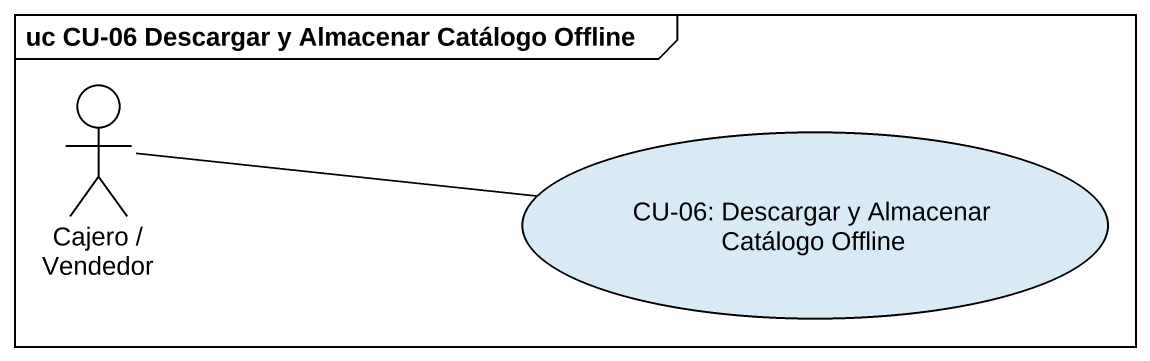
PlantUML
@startuml
mainframe uc CU-06 Descargar y Almacenar Catálogo Offline
actor "Cajero / Vendedor" as Cajero_Vendedor
usecase "CU-06: Descargar y Almacenar Catálogo Offline" as CU_06_Descargar_y_Almacenar
Cajero_Vendedor -right- CU_06_Descargar_y_Almacenar
Cajero_Vendedor -right- CU_06_Descargar_y_Almacenar
@enduml
